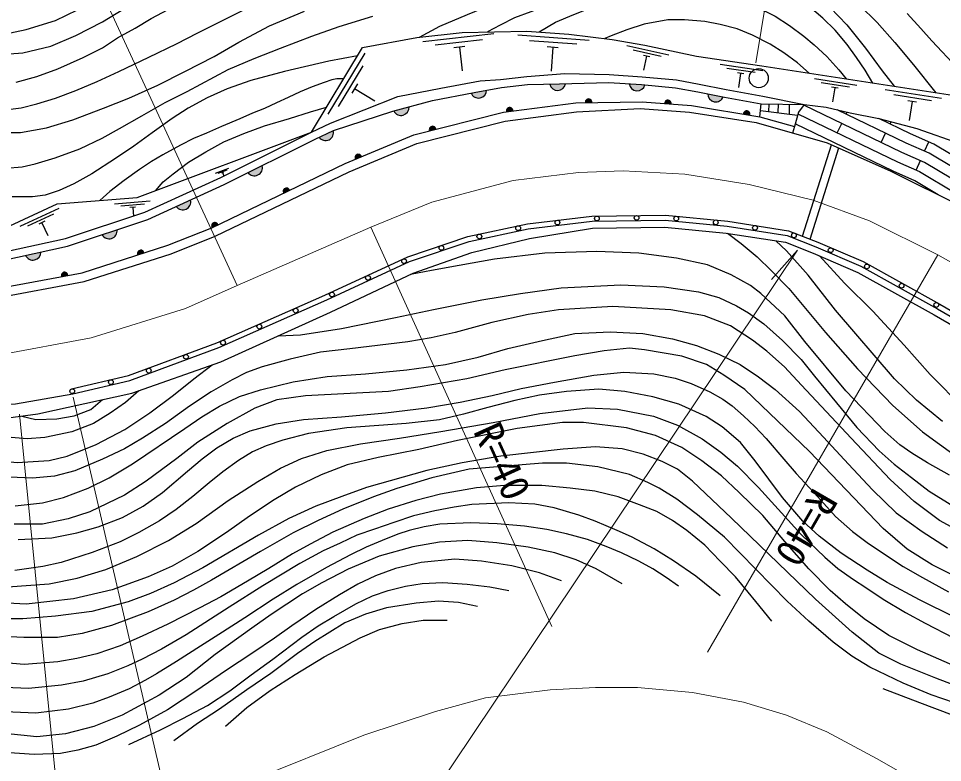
# Model space of a CAD drawing. Units: millimetres at full size, sheet at 1:1000; details may follow other scales. Extents: x 40000 to 680000, y 20000 to 380000.
# Drawn here: x 414084 to 472282, y 260278 to 307132 of the extents above; entities that cross this region are included whole.
import ezdxf
from ezdxf.enums import TextEntityAlignment as Align

# ---------------------------------------------------------------- set-up
doc = ezdxf.new("R2010")
doc.units = ezdxf.units.MM
doc.header["$LTSCALE"] = 1000
doc.linetypes.add('CHAIN', pattern=[18.5, 12, -1.5, 3.5, -1.5])
for name, color, linetype, lineweight in [('M-BGD', 7, 'Continuous', 25), ('M-BMK', 2, 'CHAIN', 13), ('M-STR-HTXT', 7, 'Continuous', 13)]:
    doc.layers.add(name, color=color, linetype=linetype, lineweight=lineweight)
doc.styles.add('ＭＳ ゴシック', font='')
doc.styles.get('ＭＳ ゴシック').set_extended_font_data('MS Gothic')

msp = doc.modelspace()

# ---------------------------------------------------------------- hatches: boundary and pattern name
at = {"layer": 'M-BGD'}
for points in [[(448542, 303016), (447551, 302996, 0.82183)], [(453535, 302954), (452547, 303021, 0.82183)], [(443567, 302623), (442594, 302436, 0.82183)], [(449790, 301828), (450192, 301833, 0.4608), (449988, 302066, 0.4608)], [(458471, 302193), (457499, 302386, 0.82183)], [(438682, 301570), (437725, 301312, 0.82183)], [(444826, 301259), (445225, 301311, 0.4608), (444996, 301518, 0.4608)], [(454786, 301770), (455187, 301740, 0.4608), (455004, 301989, 0.4608)], [(459738, 301110), (460135, 301045, 0.4608), (459974, 301310, 0.4608)], [(439974, 300059), (440364, 300157, 0.4608), (440111, 300336, 0.4608)], [(433911, 300078), (433019, 299647, 0.82183)], [(435315, 298270), (435685, 298425, 0.4608), (435409, 298564, 0.4608)], [(429429, 297862), (428542, 297419, 0.82183)], [(430794, 296137), (431156, 296311, 0.4608), (430873, 296436, 0.4608)], [(424921, 295699), (424021, 295286, 0.82183)], [(426287, 293971), (426649, 294145, 0.4608), (426366, 294269, 0.4608)], [(420294, 293826), (419353, 293515, 0.82183)], [(415499, 292430), (414531, 292218, 0.82183)], [(421597, 292246), (421980, 292368, 0.4608), (421717, 292531, 0.4608)], [(416795, 290882), (417190, 290955, 0.4608), (416950, 291150, 0.4608)]]:
    msp.add_hatch(color=256, dxfattribs=at).paths.add_polyline_path(points)

# ---------------------------------------------------------------- linework, layer by layer
for p, q in [((444023, 306164), (439550, 305668)), ((443311, 305783), (440329, 305452)), ((450023, 305750), (445535, 306082)), ((449253, 305506), (446261, 305728)), ((435899, 304955), (433574, 301102)), ((442201, 305358), (441505, 305281)), ((441853, 305320), (442018, 303829)), ((448084, 305292), (447386, 305344)), ((447735, 305318), (447624, 303822)), ((455041, 304827), (452403, 305402)), ((454563, 304747), (452804, 305130)), ((453850, 304718), (453440, 304808)), ((453645, 304763), (453454, 303884)), ((435768, 304158), (434219, 301589)), ((460955, 303834), (458284, 304229)), ((460484, 303722), (458703, 303985)), ((459775, 303645), (459359, 303706)), ((459567, 303676), (459436, 302785)), ((466885, 302920), (464217, 303331)), ((435431, 303019), (435070, 302419)), ((435250, 302719), (436535, 301944)), ((466413, 302811), (464634, 303085)), ((465704, 302738), (465289, 302802)), ((465496, 302770), (465359, 301880)), ((472222, 302098), (468664, 302646)), ((471593, 301952), (469221, 302317)), ((461350, 301742), (461328, 301281)), ((461920, 301732), (461913, 301207)), ((462623, 301721), (462613, 301118)), ((470647, 301855), (470093, 301940)), ((470370, 301897), (470187, 300711)), ((460817, 301345), (463153, 301050)), ((466215, 301103), (466278, 301234)), ((462958, 300340), (462838, 299920)), ((465651, 299932), (465933, 300518)), ((468975, 300496), (469041, 300633)), ((468411, 299325), (468693, 299910)), ((463470, 293424), (465285, 299181)), ((471149, 298775), (471411, 299370)), ((463937, 293243), (465745, 298976)), ((470625, 297585), (470887, 298180)), ((427320, 297695), (426477, 297379)), ((427201, 297586), (426639, 297375)), ((427006, 297449), (426875, 297400)), ((426941, 297424), (427018, 297218)), ((416620, 295169), (414172, 294029)), ((422379, 295622), (420137, 295441)), ((422018, 295443), (420522, 295322)), ((421456, 295247), (421108, 295219)), ((421282, 295233), (421326, 294693)), ((416288, 294815), (414656, 294056)), ((415739, 294361), (415358, 294184)), ((415548, 294272), (415928, 293456))]:
    msp.add_line(p, q, dxfattribs=at)
for points in [[(439341, 305946), (440617, 306647), (442366, 307391), (444560, 308291), (446828, 309118), (448514, 309621), (450519, 310134), (452551, 310543), (454311, 310795), (456039, 311046), (457817, 311179), (459522, 311067), (460856, 310723), (462252, 310115), (463191, 309545), (464227, 308736), (465204, 307826), (466256, 306723), (467426, 305272), (468487, 303838), (469226, 302863)], [(467891, 303069), (467419, 303882), (466874, 304685), (466284, 305502), (465525, 306402), (464751, 307153), (463895, 307862), (462959, 308554), (462105, 309018), (460947, 309513), (459850, 309815), (458870, 309999), (457448, 310095), (455884, 310014), (454256, 309786), (452640, 309469), (451056, 309086), (449227, 308592), (447900, 308136), (446345, 307561), (445327, 307178), (444420, 306720), (443617, 306282)], [(446887, 306283), (447912, 306897), (449062, 307376), (450448, 307921), (452018, 308401), (453544, 308755), (454687, 308902), (455741, 308984), (457045, 308895), (458386, 308608), (459440, 308291), (460502, 307885), (461733, 307281), (462648, 306684), (463540, 306028), (464203, 305482), (464992, 304731), (465759, 303890), (466217, 303327)], [(412365, 304828), (414357, 304970), (416119, 305397), (417707, 306068), (419368, 306930), (421193, 308027)], [(412720, 301309), (414258, 301507), (415240, 301755), (416421, 302112), (417701, 302588), (419040, 303154), (420400, 303799), (422285, 304701), (424041, 305544), (425380, 306229), (427067, 307062), (429200, 308133)], [(413933, 303121), (415231, 303478), (416561, 303952), (418166, 304684), (419372, 305282), (420312, 305914), (421426, 306529), (422449, 307128), (424628, 308303)], [(467053, 307976), (468156, 306883), (469279, 305629), (470463, 304215), (471858, 302457)], [(412019, 299962), (414210, 299962), (415839, 300238), (417498, 300752), (419433, 301486), (421044, 302115), (422854, 302925), (424570, 303792), (426409, 304736), (427963, 305641), (429898, 306661), (432099, 307595)], [(412858, 306084), (414574, 306440), (416414, 307012), (417810, 307678)], [(470052, 307446), (470918, 306511), (471611, 305735), (473230, 303998)], [(413295, 297696), (414308, 297787), (415139, 297970), (416405, 298358), (417945, 298933), (419351, 299591), (420448, 300199), (421859, 300993), (423329, 301833), (424713, 302541), (427296, 303922), (428920, 304619), (430594, 305258), (432551, 306019), (434284, 306627), (436406, 307279)], [(463881, 303687), (463144, 304330), (462282, 304973), (461426, 305516), (460304, 306088), (459348, 306484), (458274, 306761), (457312, 306944), (456038, 307039), (454975, 307039), (453482, 306768), (452408, 306420), (451410, 306042), (451005, 305863)], [(432543, 299973), (435756, 305300), (439163, 305926), (442020, 306244), (446098, 306341), (448736, 306146), (451471, 305804), (453536, 305462), (456784, 304754), (460911, 304144), (477542, 301581), (482540, 297330), (498981, 286382), (513882, 279869)], [(435442, 304779), (433635, 304452), (430845, 303797), (428716, 303228), (427235, 302701), (425959, 302131), (424777, 301490), (423773, 300835), (422498, 299938), (421351, 299097), (420197, 298314), (418701, 297345), (417576, 296712), (416643, 296299), (415767, 296014), (414963, 295893), (413695, 295893)], [(387883, 293863), (399133, 291770), (400505, 291598), (402171, 291598), (406693, 291583), (412885, 292371), (417046, 293279), (422048, 294932), (426830, 297124), (432543, 299973), (433730, 300546), (437974, 302220), (440687, 302741), (443161, 303196), (444436, 303284), (446108, 303468), (448500, 303673), (451282, 303608), (453361, 303467), (455536, 303269), (456964, 303001), (458646, 302669), (460955, 302241), (463570, 301705)], [(434571, 303335), (434140, 303335), (433810, 303277), (433333, 303110), (432591, 302830), (431824, 302515), (431062, 302156), (430339, 301827), (429572, 301473), (428815, 301163), (428018, 300810), (426867, 300328), (425923, 299915), (425097, 299576), (424290, 299148), (423174, 298543), (422471, 298120), (421708, 297613), (420745, 296920), (419830, 296232), (419201, 295667)], [(387792, 293371), (399056, 291275), (400474, 291098), (402170, 291098), (406723, 291083), (412970, 291878), (417178, 292796), (422231, 294466), (427046, 296673), (432763, 299524), (433917, 300081), (437657, 301293), (440164, 301970), (442778, 302471), (444509, 302789), (446140, 302968), (448149, 303008), (451273, 303107), (453322, 302968), (455467, 302773), (456869, 302510), (458552, 302177), (460864, 301750)], [(384650, 292725), (391481, 291459), (399162, 290154), (403030, 289604), (408872, 289740), (412521, 290094), (418086, 291120), (423499, 292855), (426252, 293954), (434667, 297999), (438991, 299811), (444633, 301234), (449180, 301820), (453375, 301875), (456471, 301645), (460769, 300941), (462958, 300340)], [(422708, 296286), (423194, 296837), (423823, 297359), (424801, 298079), (425893, 298740), (427023, 299362), (428267, 299885), (429587, 300371), (431149, 300841), (432468, 301250), (433490, 301542)], [(460769, 300941), (460864, 301750), (463570, 301705), (464957, 301537), (466466, 301191), (468279, 300831), (470665, 300210), (473412, 299248), (476641, 297985), (478165, 297344), (481375, 295530), (483371, 294312), (496738, 286158), (500638, 283984), (502927, 282656), (507052, 280453), (508776, 279775), (510919, 279012), (513433, 278331)], [(463570, 301705), (463203, 301234), (462958, 300340)], [(571100, 281941), (532785, 276545), (529544, 276058), (526660, 275768), (523812, 275648), (520717, 275733), (517270, 275923), (514944, 276302), (512546, 276730), (508113, 277930), (504497, 279233), (501657, 280458), (495445, 284040), (484868, 290081), (475654, 295372), (471141, 298068), (469718, 298695), (463542, 301669)], [(384545, 292164), (391382, 290898), (399074, 289591), (402996, 289033), (408906, 289171), (412601, 289529), (418225, 290566), (423692, 292319), (426481, 293432), (434901, 297478), (439172, 299269), (444739, 300674), (449231, 301252), (453240, 301453), (456354, 301233), (460543, 300572), (465011, 299302), (469035, 297515), (473590, 295249)], [(463174, 301125), (469446, 298105), (470842, 297490), (475325, 294811), (484545, 289517), (495122, 283476), (501365, 279876), (504257, 278628), (507918, 277309), (512403, 276095), (514834, 275661), (517200, 275275), (520690, 275083), (523817, 274998), (526706, 275119), (529625, 275413), (532879, 275901), (571192, 281297)], [(571009, 282584), (532692, 277188), (529463, 276703), (526614, 276417), (523807, 276298), (520744, 276382), (517341, 276570), (515053, 276942), (512688, 277364), (508309, 278550), (504736, 279838), (501950, 281039), (495769, 284604), (485191, 290645), (475982, 295933), (471440, 298647), (469990, 299286), (465640, 301380)], [(472006, 296037), (470543, 296911), (469173, 297514), (462998, 300488)], [(552030, 280599), (532597, 277831), (529383, 277348), (526567, 277065), (523802, 276949), (520771, 277032), (517411, 277217), (515162, 277583), (512830, 277999), (508504, 279170), (504975, 280442), (502242, 281621), (496092, 285168), (485514, 291209), (476311, 296494), (471738, 299226), (470262, 299876), (468279, 300831)], [(389880, 293491), (403015, 293330), (413545, 294068), (416513, 295450), (421565, 295858), (432543, 299973)], [(417434, 283806), (421013, 284641), (426575, 286709), (433372, 289704), (438602, 292119), (442380, 293404), (446136, 294206), (450196, 294686), (454829, 294746), (458752, 294370), (462583, 293769), (464421, 293055), (467276, 291823), (472118, 289137), (477907, 285781)], [(383182, 284878), (392850, 283021), (397975, 282168), (402370, 281741), (408600, 281622), (413428, 281976), (415309, 282238), (421217, 283538), (426823, 285513), (433745, 288642), (438950, 291098), (442630, 292385), (446267, 293279), (450246, 293932), (454798, 293991), (458657, 293621), (462385, 293036), (464135, 292356), (466942, 291145), (471746, 288480), (477531, 285127)], [(383351, 285782), (393012, 283926), (398095, 283080), (402423, 282660), (408580, 282542), (413890, 282871), (417507, 283494), (421106, 284334), (426695, 286412), (433503, 289412), (438721, 291822), (442465, 293095), (446189, 293890), (450217, 294366), (454816, 294426), (458712, 294052), (462499, 293457), (464300, 292758), (467134, 291535), (471960, 288858), (477747, 285503)], [(458742, 293608), (459598, 292957), (460606, 292130), (461501, 291251), (462592, 290131), (464920, 287351), (466920, 285068), (469153, 282764), (471022, 281109), (473169, 279557)], [(472290, 281756), (470649, 283102), (469267, 284431), (465541, 288764), (463825, 290972), (462453, 292494), (461779, 293131)], [(472724, 278363), (471332, 279153), (470345, 279763), (469591, 280283), (468655, 281117), (466191, 283679), (463612, 286781), (462359, 288404), (460835, 289813), (460198, 290309), (458970, 290994), (457475, 291618), (455531, 292037), (453164, 292346), (450503, 292465), (447244, 292353), (444059, 291967), (441833, 291580), (440087, 291264), (438769, 291013)], [(464527, 292187), (466116, 290464), (467895, 288694), (469859, 286561), (471510, 284717), (473629, 282576)], [(430457, 287156), (431840, 287206), (434421, 287601), (437831, 288306), (440225, 288803), (443260, 289404), (445706, 289820), (448261, 290168), (452013, 290368), (454759, 290227), (456913, 289909), (458189, 289568), (459314, 289043), (460062, 288604), (461033, 287913), (462209, 286854), (463374, 285651), (464211, 284617), (465607, 282922), (466885, 281381), (468300, 279903), (469233, 279066), (470324, 278219), (471439, 277356), (473044, 276384)], [(474517, 274188), (472097, 275513), (470503, 276713), (468985, 278098), (466522, 280698), (463402, 284036), (462320, 285204), (461212, 286174), (460304, 286871), (458921, 287783), (457288, 288404), (455172, 288783), (451522, 288987), (448097, 288795), (446178, 288501), (443898, 287995), (441589, 287362), (440074, 287031), (438611, 286773), (434956, 286339), (433106, 286111), (431199, 285681), (429437, 285189), (428442, 284831), (427535, 284384), (426218, 283622), (424855, 282710), (423342, 281636), (421905, 280710), (420755, 280025), (419384, 279375), (417630, 278655), (416362, 278304), (414975, 278179), (412539, 278299)], [(413885, 276448), (415599, 276624), (416925, 276958), (418471, 277553), (419789, 278204), (421265, 279091), (424554, 281312), (425623, 282051), (426752, 282725), (428000, 283321), (429335, 283741), (431383, 284244), (433532, 284587), (435932, 284753), (438549, 285005), (440974, 285336), (443028, 285799), (444895, 286347), (447084, 286861), (449132, 287299), (451359, 287396), (453406, 287289), (455265, 286954), (456794, 286537), (458185, 285993), (459544, 285336), (460688, 284559), (461737, 283775), (463267, 282379), (464778, 280761), (466364, 279067), (467881, 277460), (469354, 276007), (471010, 274832), (472596, 273802)], [(473738, 271670), (471623, 272717), (470064, 273721), (468535, 275013), (463895, 279860), (461379, 282287), (459839, 283768), (458516, 284669), (457427, 285337), (455858, 285874), (453520, 286266), (452562, 286361), (450964, 286200), (449127, 285878), (444739, 285008), (442319, 284437), (439380, 283944), (437387, 283634), (432154, 283371), (430365, 283124), (428961, 282586), (427230, 281637), (425382, 280441), (424056, 279421), (422134, 278003), (420764, 277117), (418587, 276063), (417213, 275628), (415589, 275293), (413812, 275293)], [(406372, 281665), (407979, 280866), (409756, 280169), (411561, 279590), (412548, 279314), (413993, 279165), (416020, 279300), (417142, 279579), (418974, 280296), (420790, 281248), (422361, 282292), (423846, 283403), (425132, 284446), (426284, 285323)], [(414061, 274328), (416184, 274437), (417753, 274741), (419097, 275115), (420627, 275716), (421932, 276411), (423157, 277285), (424727, 278628), (425649, 279410), (426586, 280096), (427601, 280712), (428680, 281175), (430304, 281611), (432044, 281877), (434427, 282049), (437198, 282291), (439807, 282612), (441908, 282963), (443922, 283400), (445748, 283829), (447835, 284236), (450325, 284672), (452218, 284858), (454105, 284748), (455441, 284488), (456458, 284143), (457624, 283623), (458441, 283157), (459032, 282731), (459757, 282116), (460453, 281435), (461169, 280678), (462290, 279373), (463071, 278482), (464428, 277006), (465550, 275768), (466616, 274817), (467532, 274137), (468633, 273390), (469805, 272625), (471031, 271924), (472668, 271033)], [(421659, 283693), (420832, 282943), (419868, 282288), (418808, 281632), (417436, 281096), (415735, 280750), (414633, 280671), (413381, 280763), (411757, 281179), (409846, 281713)], [(473068, 269412), (470838, 270523), (468796, 271615), (467530, 272398), (465896, 273470), (464517, 274540), (463485, 275466), (462197, 276975), (460479, 279281), (459565, 280429), (458403, 281409), (457391, 282059), (455671, 282836), (454040, 283305), (452275, 283652), (450627, 283788), (448590, 283650), (446897, 283408), (445345, 283070), (443647, 282629), (442106, 282218), (440596, 281862), (438492, 281632), (434764, 281360), (432346, 280998), (430738, 280587), (429675, 280225), (428816, 279844), (427941, 279288), (426961, 278581), (426091, 277886), (425070, 277035), (424006, 276206), (422961, 275488), (421673, 274755), (420495, 274182), (418730, 273493), (416779, 272877), (415617, 272628), (413845, 272360)], [(414295, 282097), (415172, 281880), (416490, 281925), (417598, 282103), (418644, 282502), (419370, 283131)], [(413422, 271348), (416008, 271530), (417788, 271885), (419589, 272425), (421529, 273242), (423539, 274251), (425277, 275320), (427298, 276780), (429167, 277977), (430594, 278807), (431915, 279416), (433501, 279934), (435627, 280353), (438085, 280696), (440694, 281114), (443983, 281698), (446910, 282262), (449952, 282615), (451806, 282520), (454083, 282082), (455590, 281513), (457146, 280662), (458325, 279819), (459367, 278934), (460682, 277598), (463378, 274640), (464879, 273211), (465694, 272489), (466665, 271802), (467444, 271289), (468539, 270569), (469954, 269723), (471183, 269047), (472964, 268121)], [(473738, 266045), (470702, 267382), (468893, 268286), (467346, 269317), (466164, 270272), (465208, 271116), (463857, 272465), (462357, 274203), (460972, 275833), (459474, 277287), (458368, 278324), (457131, 279285), (455871, 280111), (454198, 280861), (452368, 281361), (449678, 281680), (448339, 281680), (445493, 281308), (441728, 280557), (439304, 279985), (436728, 279480), (434793, 279024), (433146, 278393), (431529, 277608), (430195, 276817), (428643, 275792), (427180, 274768), (425370, 273568), (423768, 272638), (422249, 271964), (419987, 271143), (417553, 270583), (414569, 270260), (411051, 270440)], [(475315, 264260), (471855, 265581), (469661, 266467), (468268, 267170), (466581, 268477), (464279, 270555), (461935, 272830), (458985, 275668), (456538, 277999), (455582, 278761), (454624, 279226), (453426, 279695), (452109, 280027), (450427, 280164), (448399, 280003), (444471, 279576), (442020, 279141), (439811, 278657), (436011, 277596), (434442, 277035), (432803, 276413), (431113, 275645), (429203, 274597), (425699, 272540), (423895, 271597), (422392, 270930), (420994, 270397), (418710, 269790), (416425, 269484), (414358, 269327), (412146, 269327)], [(473028, 264032), (471565, 264533), (469797, 265283), (467700, 266285), (466580, 266973), (465391, 267857), (463859, 269171), (462496, 270433), (458541, 274478), (456857, 275885), (455545, 276856), (454445, 277561), (453732, 277908), (452560, 278408), (450563, 278895), (448608, 279139), (447092, 279139), (442474, 278745), (440114, 278205), (437920, 277524), (436448, 277007), (434520, 276232), (432961, 275524), (431381, 274734), (429317, 273562), (426234, 271762), (425100, 271138), (423882, 270507), (422251, 269764), (419941, 268911), (418104, 268397), (416544, 268150), (414417, 268150), (411362, 268300)], [(461542, 269178), (460517, 270414), (460049, 271004), (459246, 271962), (458277, 272964), (457316, 273971), (456179, 274896), (455276, 275519), (454284, 276076), (453192, 276511), (451844, 277012), (450384, 277368), (448832, 277547), (447044, 277720), (444692, 277720), (442934, 277577), (440674, 277170), (439101, 276770), (437365, 276228), (435856, 275641), (433875, 274776), (432461, 274027), (431351, 273426), (429851, 272498), (428499, 271689), (426826, 270710), (425511, 270024), (423484, 268999), (421872, 268239), (420492, 267619), (419011, 267118), (417760, 266818), (416560, 266618), (414449, 266458), (412239, 266638)], [(458286, 270779), (456735, 272011), (455335, 272987), (454125, 273735), (452694, 274486), (451793, 274894), (450401, 275476), (449379, 275856), (447827, 276318), (446609, 276552), (444957, 276627), (442646, 276524), (441523, 276359), (440316, 276132), (438966, 275812), (437718, 275401), (436502, 274978), (435404, 274590), (434337, 274101), (433276, 273616), (431804, 272812), (429477, 271398), (427363, 270053), (424651, 268326), (423102, 267409), (421869, 266778), (420965, 266357), (419703, 265862), (418159, 265402), (416786, 265151), (414721, 264936), (413256, 265004)], [(455654, 271382), (454873, 271931), (454034, 272465), (453152, 272964), (452061, 273484), (451099, 273881), (449913, 274315), (448597, 274676), (447367, 274959), (445957, 275154), (444236, 275313), (442575, 275377), (440613, 275279), (439632, 275119), (438690, 274887), (437971, 274652), (436986, 274263), (435975, 273841), (434989, 273360), (433494, 272557), (431619, 271498), (430134, 270562), (428335, 269393), (426926, 268494), (425549, 267595), (424029, 266644), (422778, 265866), (422093, 265470), (421048, 264919), (419803, 264389), (418762, 264010), (417227, 263642), (415168, 263380), (413239, 263474)], [(452108, 271530), (450475, 272466), (449214, 273042), (447869, 273474), (446175, 273834), (444206, 274110), (442392, 274254), (440592, 274148), (438922, 273856), (436793, 273278), (434845, 272463), (433190, 271601), (431971, 270899), (430008, 269599), (428776, 268733), (426465, 267079), (424654, 265622), (422951, 264518), (420619, 263261), (418837, 262551), (417041, 262091), (415241, 261898), (413234, 262105)], [(448280, 271724), (446906, 272218), (445148, 272657), (443244, 272950), (441574, 273075), (439436, 272876), (437827, 272500), (436569, 272030), (435465, 271513), (434302, 270844), (432810, 269916), (431307, 268894), (430214, 268119), (428840, 267180), (427125, 266052), (425315, 264819), (423471, 263597), (421709, 262634), (420288, 261930), (418948, 261366), (417833, 261050), (416730, 260838), (415081, 260783), (413235, 260914)], [(421031, 261418), (423026, 262339), (424427, 263047), (425996, 263876), (427390, 264782), (428746, 265796), (430102, 266793), (431931, 268182), (432952, 268883), (433951, 269470), (435322, 270277), (436373, 270765), (437378, 271115), (438468, 271389), (439503, 271549), (440820, 271618), (442341, 271516), (443776, 271340), (444973, 271118)], [(442998, 270102), (441788, 270353), (440546, 270448), (439133, 270314), (437266, 270024), (435950, 269624), (434635, 269078), (432748, 267901), (431659, 267140), (429974, 265875), (428474, 264855), (426744, 263642), (425356, 262735), (423871, 261646)], [(427128, 262560), (428476, 263737), (429942, 264810), (431500, 265817), (433345, 266929), (435600, 268136), (436830, 268659), (438257, 269026), (439579, 269235), (441084, 269235)], [(508148, 248092), (506203, 248993), (504365, 249922), (502648, 250731), (501310, 251332), (499492, 252097), (497124, 253106), (494870, 254087), (492724, 255038), (490177, 256318), (488739, 256984), (486793, 257886), (484861, 258680), (482829, 259531), (479960, 260648), (477313, 261650), (474021, 262838), (470859, 264039), (468533, 264919)]]:
    msp.add_lwpolyline(points, dxfattribs=at)
for centre, radius in [((460709, 303375), 600), ((450514, 294540), 150), ((453014, 294573), 150), ((455511, 294530), 150), ((445556, 293929), 150), ((448029, 294279), 150), ((457999, 294292), 150), ((460474, 293948), 150), ((443111, 293407), 150), ((462921, 293476), 150), ((440722, 292682), 150), ((465239, 292538), 150), ((438368, 291846), 150), ((467519, 291516), 150), ((436098, 290798), 150), ((469705, 290304), 150), ((433828, 289749), 150), ((471891, 289091), 150), ((431544, 288734), 150), ((429256, 287726), 150), ((426968, 286718), 150), ((424633, 285827), 150), ((422290, 284956), 150), ((419903, 284228), 150), ((417469, 283660), 150)]:
    msp.add_circle(centre, radius, dxfattribs=at)
for centre, radius, start, end in [((448045, 303104), 505, 192.30476, 349.96296), ((453048, 303085), 505, 187.28504, 344.94323), ((443062, 302625), 505, 202.03354, 359.69173), ((449991, 301862), 203, 351.78402, 189.70741), ((458004, 302385), 505, 179.98156, 337.63975), ((438178, 301535), 505, 206.26438, 3.92257), ((445022, 301317), 203, 358.37571, 196.29909), ((454989, 301786), 203, 346.7867, 184.71008), ((459941, 301109), 203, 341.74682, 179.67021), ((440161, 300139), 203, 5.20077, 203.12416), ((433422, 299951), 505, 216.92832, 14.58651), ((435488, 298377), 203, 13.7785, 211.70189), ((428942, 297728), 505, 217.67165, 15.32984), ((430961, 296252), 203, 16.70968, 214.63307), ((424430, 295582), 505, 215.79932, 13.45751), ((426454, 294086), 203, 16.70968, 214.63307), ((419793, 293763), 505, 209.46136, 7.11955), ((414994, 292420), 505, 203.47492, 1.13311), ((421779, 292337), 203, 8.81001, 206.73339), ((416987, 290950), 203, 1.49001, 199.4134)]:
    msp.add_arc(centre, radius, start, end, dxfattribs=at)
at = {"layer": 'M-BMK'}
msp.add_lwpolyline([(383920, 288822), (390787, 287550), (398550, 286232), (402732, 285636), (408758, 285552), (412787, 285932), (418671, 287014), (424601, 288877), (427850, 290319), (436268, 293985), (440121, 295559), (445233, 296932), (449358, 297439), (452172, 297548), (456057, 297331), (460113, 296676), (464125, 295697), (467687, 294388), (471992, 292246), (477475, 289134)], dxfattribs=at)
at = {"layer": 'M-STR-HTXT'}
for p, q in [((464449, 327918), (460523, 304337)), ((427850, 290319), (415195, 317747)), ((447678, 268843), (436268, 293985)), ((471992, 292246), (457471, 267227)), ((463140, 292533), (461502, 290704)), ((417532, 283280), (423751, 256558)), ((414144, 282213), (416858, 254985))]:
    msp.add_line(p, q, dxfattribs=at)
for points in [[(463140, 292533), (426135, 237344), (469300, 237344)], [(423554, 257405), (428640, 259094), (435836, 262003), (440340, 263498), (443488, 264343), (447580, 264853), (450421, 265006), (453063, 264998), (456537, 264692), (459750, 264075), (462447, 263266), (464987, 262218), (468176, 260502), (476088, 255973)]]:
    msp.add_lwpolyline(points, dxfattribs=at)

# ---------------------------------------------------------------- texts
at = {"layer": 'M-STR-HTXT', "style": 'ＭＳ ゴシック'}
for rotation, p in [(294.409, (442197, 280919)), (239.868, (463695, 277950))]:
    msp.add_text('R=40', height=1833, rotation=rotation, dxfattribs=at).set_placement(p, align=Align.BOTTOM_LEFT)

doc.saveas('drawing.dxf')
